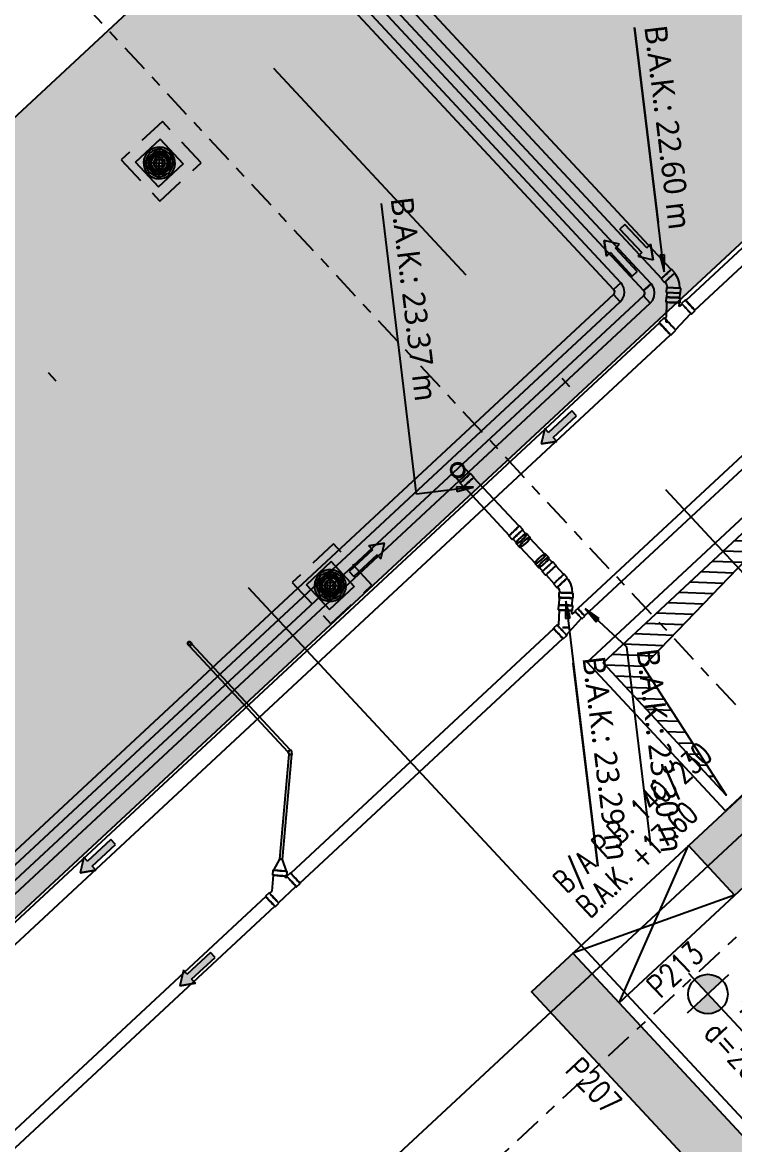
# Model space of a CAD drawing. Header units: millimetres. Extents: x 400382 to 401276, y 4543898 to 4544126.
# Drawn here: x 400493.65 to 400499.96, y 4543994.73 to 4544004.68 of the extents above; entities that cross this region are included whole.
import ezdxf
from ezdxf.enums import TextEntityAlignment as Align

# ---------------------------------------------------------------- set-up
doc = ezdxf.new("R2010")
doc.units = ezdxf.units.MM
for name, pattern in [('AKS', [3, 2.5, -0.25, 0, -0.25]), ('CENTER', [2, 1.25, -0.25, 0.25, -0.25]), ('CIZGI', [0.4, 0.25, -0.15]), ('CONTINU', [0]), ('DASHDOT2', [0.5, 0.25, -0.125, 0, -0.125]), ('HIDDEN', [0.375, 0.25, -0.125])]:
    doc.linetypes.add(name, pattern=pattern)
for name, color, linetype in [('aks prota', 2, 'AKS'), ('boşluk prota', 2, 'Continuous'), ('boşluk taraması prota', 252, 'Continuous'), ('kiriş prota', 6, 'Continuous'), ('kolon tarama prota', 252, 'Continuous'), ('merdiven prota', 2, 'Continuous'), ('perde prota', 1, 'Continuous'), ('PRT-AL-TUNEL_EKSENI', 14, 'DASHDOT2'), ('PRT-MI-a_fit_drainage', 10, 'Continuous'), ('skesit prota', 7, 'Continuous'), ('st-s_level (kot)', 6, 'Continuous'), ('st-s_levelmark (kot işareti)', 4, 'Continuous'), ('TARAMA', 8, 'Continuous'), ('tnot prota', 4, 'Continuous'), ('tperde prota', 6, 'Continuous')]:
    doc.layers.add(name, color=color, linetype=linetype)
doc.styles.add('OLCU', font='romanstw.shx')
doc.styles.add('Segoe UI Light_1', font='', dxfattribs={"height": 200})
doc.styles.add('tkolon', font='romanstw.shx')
doc.styles.add('TNOT', font='romanstw.shx', dxfattribs={"width": 0.8, "height": 250})
doc.styles.get('Segoe UI Light_1').set_extended_font_data('Segoe UI Light')

# ---------------------------------------------------------------- blocks, each defined once
blk = doc.blocks.new('Flow Direction - Flow Direction _25mm_-1035271-_17_70 m  ARA KAT')
at = {"layer": 'TARAMA'}
blk.add_hatch(color=256, dxfattribs=at).paths.add_polyline_path([(0, 0), (-117, -78), (-117, -30), (-400, -30), (-400, 30), (-117, 30), (-117, 78)], flags=0)
for p, q in [((-117, 30), (-400, 30)), ((-400, 30), (-400, -30)), ((-117, 30), (-400, 30)), ((-400, 30), (-400, -30)), ((0, 0), (-117, 78)), ((-117, 78), (-117, 30)), ((-117, 78), (0, 0)), ((-117, 30), (-117, 78)), ((-117, -78), (0, 0)), ((-117, -78), (0, 0)), ((-400, -30), (-117, -30)), ((-117, -30), (-400, -30)), ((-117, -30), (-117, -78)), ((-117, -30), (-117, -78))]:
    blk.add_line(p, q, dxfattribs=at)
blk = doc.blocks.new('17.60 mekanik')
at = {"layer": 'kolon tarama prota'}
for points in [[(144889.02, 62462.06), (144878.04, 62472.47), (144875.72, 62469.28)], [(144913.69, 62208.19), (144903.28, 62197.21), (144906.47, 62194.89)], [(145059.92, 62207.35), (145075.03, 62206.46), (145074.74, 62210.4)], [(145043.49, 62199.16), (145054.47, 62188.75), (145056.79, 62191.95)]]:
    blk.add_hatch(color=256, dxfattribs=at).paths.add_polyline_path(points, flags=0)
for p, q in [((144920.6, 62739.3), (144920.6, 62458.63)), ((144932.4, 62458.63), (144932.4, 62739.3)), ((145055.42, 62675.84), (145055.42, 62202.58)), ((145064.42, 62202.58), (145064.42, 62675.84)), ((144712.6, 62590.23), (144853.43, 62487.91)), ((144889.02, 62462.06), (144712.6, 62590.23)), ((144878.04, 62472.47), (144875.72, 62469.28)), ((144889.02, 62462.06), (144878.04, 62472.47)), ((144891.71, 62467.96), (143760.35, 62467.96)), ((144875.72, 62469.28), (144889.02, 62462.06)), ((144896.16, 62468.43), (144891.71, 62468.43)), ((144909.61, 62462.86), (144900.6, 62453.84)), ((144900.6, 62453.84), (144909.61, 62462.86)), ((144909.14, 62462.39), (144901.06, 62454.31)), ((144901.06, 62454.31), (144909.14, 62462.39)), ((144912.75, 62459.72), (144909.61, 62462.86)), ((143760.35, 62456.16), (144891.71, 62456.16)), ((144891.71, 62455.68), (144896.16, 62455.68)), ((144900.6, 62453.84), (144903.74, 62450.7)), ((144912.75, 62459.72), (144903.74, 62450.7)), ((144903.74, 62450.7), (144912.75, 62459.72)), ((144908.25, 62455.21), (144904.07, 62451.04)), ((144904.07, 62451.04), (144908.25, 62455.21)), ((144904.07, 62451.04), (144906.95, 62448.16)), ((144911.12, 62452.33), (144906.95, 62448.16)), ((144906.95, 62448.16), (144911.12, 62452.33)), ((144912.42, 62459.38), (144908.25, 62455.21)), ((144908.25, 62455.21), (144912.42, 62459.38)), ((144915.3, 62456.5), (144911.12, 62452.33)), ((144911.12, 62452.33), (144915.3, 62456.5)), ((144915.3, 62456.5), (144912.42, 62459.38)), ((144918.78, 62453.7), (144915.63, 62456.84)), ((144920.59, 62450.95), (144918.31, 62453.23)), ((144920.12, 62458.63), (144920.12, 62454.18)), ((144920.78, 62454.18), (144920.58, 62450.95)), ((144933.46, 62434.28), (144932.21, 62454.18)), ((144932.87, 62454.18), (144932.87, 62458.63)), ((144888.87, 62446.17), (143714.07, 62446.17)), ((144888.87, 62446.17), (144888.87, 62441.73)), ((144888.87, 62441.73), (144888.87, 62446.17)), ((144888.87, 62446.17), (144888.87, 62437.28)), ((144888.87, 62437.28), (144888.87, 62446.17)), ((144888.87, 62441.73), (144888.87, 62437.28)), ((144888.87, 62437.28), (144888.87, 62441.73)), ((144906.62, 62447.82), (144909.76, 62444.68)), ((144910.23, 62445.15), (144919.63, 62435.74)), ((143714.07, 62437.28), (144888.87, 62437.28)), ((144892.02, 62434.13), (144892.02, 61524.06)), ((144896.47, 62434.13), (144892.02, 62434.13)), ((144892.02, 62434.13), (144896.47, 62434.13)), ((144900.91, 62434.13), (144892.02, 62434.13)), ((144892.02, 62434.13), (144900.91, 62434.13)), ((144900.91, 62434.13), (144896.47, 62434.13)), ((144896.47, 62434.13), (144900.91, 62434.13)), ((144900.91, 61524.06), (144900.91, 62434.13)), ((144918.95, 62434.28), (144918.95, 62428.03)), ((144919.63, 62435.74), (144919.54, 62434.28)), ((144921.09, 62434.28), (144922.46, 62432.91)), ((144923.81, 62434.24), (144923.84, 62434.33)), ((144934.05, 62428.03), (144934.05, 62434.28)), ((144869.98, 62427.28), (143695.18, 62427.28)), ((144869.98, 62422.84), (144869.98, 62427.28)), ((144869.98, 62427.28), (144869.98, 62422.84)), ((144869.98, 62427.28), (144869.98, 62418.39)), ((144869.98, 62418.39), (144869.98, 62427.28)), ((144869.98, 62418.39), (144869.98, 62422.84)), ((144869.98, 62422.84), (144869.98, 62418.39)), ((144919.3, 62428.03), (144919.3, 61513.01)), ((144933.7, 61513.01), (144933.7, 62428.03)), ((143695.18, 62418.39), (144869.98, 62418.39)), ((144873.13, 62415.24), (144873.13, 61539.06)), ((144873.13, 62415.24), (144877.58, 62415.24)), ((144877.58, 62415.24), (144873.13, 62415.24)), ((144882.02, 62415.24), (144873.13, 62415.24)), ((144873.13, 62415.24), (144882.02, 62415.24)), ((144877.58, 62415.24), (144882.02, 62415.24)), ((144882.02, 62415.24), (144877.58, 62415.24)), ((144882.02, 61539.06), (144882.02, 62415.24)), ((144883.84, 62167.1), (144674, 62319.56)), ((144528.55, 62214.91), (144498.55, 62214.91)), ((144498.55, 62214.91), (144498.55, 62184.91)), ((144498.55, 62184.91), (144498.55, 62214.91)), ((144498.55, 62214.91), (144528.55, 62214.91)), ((144498.55, 62214.91), (144498.55, 62214.91)), ((144513.05, 62213.9), (144513.05, 62211.9)), ((144513.05, 62211.9), (144513.05, 62213.9)), ((144513.05, 62213.9), (144513.05, 62213.9)), ((144514.05, 62211.9), (144514.05, 62213.9)), ((144514.05, 62213.9), (144514.05, 62211.9)), ((144514.05, 62213.9), (144514.05, 62213.9)), ((144528.55, 62184.91), (144528.55, 62214.91)), ((144528.55, 62214.91), (144528.55, 62184.91)), ((144528.55, 62214.91), (144528.55, 62214.91)), ((144907.41, 62214.56), (144902.97, 62214.56)), ((144966.6, 62214.09), (144907.41, 62214.09)), ((144971.05, 62214.56), (144966.6, 62214.56)), ((144980.42, 62214.56), (144976.07, 62214.56)), ((145000.6, 62214.09), (144980.42, 62214.09)), ((145004.95, 62214.56), (145000.6, 62214.56)), ((145014.42, 62214.56), (145009.97, 62214.56)), ((145024.79, 62214.09), (145014.42, 62214.09)), ((145029.23, 62214.56), (145024.79, 62214.56)), ((144513.05, 62211.9), (144513.05, 62211.9)), ((144513.05, 62209.4), (144513.05, 62207.39)), ((144513.05, 62207.39), (144513.05, 62209.4)), ((144513.05, 62209.4), (144513.05, 62209.4)), ((144513.05, 62207.39), (144513.05, 62207.39)), ((144513.05, 62204.88), (144513.05, 62202.87)), ((144513.05, 62202.87), (144513.05, 62204.88)), ((144513.05, 62204.88), (144513.05, 62204.88)), ((144513.05, 62202.87), (144513.05, 62202.87)), ((144514.05, 62211.9), (144514.05, 62211.9)), ((144514.05, 62207.39), (144514.05, 62209.4)), ((144514.05, 62209.4), (144514.05, 62207.39)), ((144514.05, 62209.4), (144514.05, 62209.4)), ((144514.05, 62207.39), (144514.05, 62207.39)), ((144514.05, 62202.87), (144514.05, 62204.88)), ((144514.05, 62204.88), (144514.05, 62202.87)), ((144514.05, 62204.88), (144514.05, 62204.88)), ((144514.05, 62202.87), (144514.05, 62202.87)), ((144913.69, 62208.19), (144883.84, 62167.1)), ((144913.69, 62208.19), (144903.28, 62197.21)), ((144906.47, 62194.89), (144913.69, 62208.19)), ((144907.41, 62202.29), (144966.6, 62202.29)), ((144980.42, 62202.29), (145000.6, 62202.29)), ((145014.42, 62202.29), (145024.79, 62202.29)), ((145045.83, 62205.85), (145042.68, 62208.99)), ((145050.12, 62200.88), (145045.49, 62205.51)), ((145055.35, 62202.58), (145055.35, 62199.08)), ((145059.92, 62207.35), (145109.74, 62210.95)), ((145074.74, 62210.4), (145059.92, 62207.35)), ((145059.92, 62207.35), (145075.03, 62206.46)), ((145064.5, 62199.08), (145064.5, 62202.58)), ((145075.03, 62206.46), (145074.74, 62210.4)), ((145109.74, 62210.95), (145253.19, 62106.73)), ((144501.56, 62200.41), (144499.56, 62200.41)), ((144499.56, 62200.41), (144501.56, 62200.41)), ((144499.56, 62200.41), (144499.56, 62200.41)), ((144499.56, 62199.41), (144501.56, 62199.41)), ((144501.56, 62199.41), (144499.56, 62199.41)), ((144499.56, 62199.41), (144499.56, 62199.41)), ((144501.56, 62200.41), (144501.56, 62200.41)), ((144501.56, 62199.41), (144501.56, 62199.41)), ((144506.07, 62200.41), (144504.06, 62200.41)), ((144504.06, 62200.41), (144506.07, 62200.41)), ((144504.06, 62200.41), (144504.06, 62200.41)), ((144504.06, 62199.41), (144506.07, 62199.41)), ((144506.07, 62199.41), (144504.06, 62199.41)), ((144504.06, 62199.41), (144504.06, 62199.41)), ((144506.07, 62200.41), (144506.07, 62200.41)), ((144506.07, 62199.41), (144506.07, 62199.41)), ((144510.59, 62200.41), (144508.58, 62200.41)), ((144508.58, 62200.41), (144510.59, 62200.41)), ((144508.58, 62200.41), (144508.58, 62200.41)), ((144508.58, 62199.41), (144510.59, 62199.41)), ((144510.59, 62199.41), (144508.58, 62199.41)), ((144508.58, 62199.41), (144508.58, 62199.41)), ((144510.59, 62200.41), (144510.59, 62200.41)), ((144510.59, 62199.41), (144510.59, 62199.41)), ((144513.05, 62196.95), (144513.05, 62194.93)), ((144513.05, 62194.93), (144513.05, 62196.95)), ((144513.05, 62196.95), (144513.05, 62196.95)), ((144513.05, 62194.93), (144513.05, 62194.93)), ((144513.05, 62192.43), (144513.05, 62190.42)), ((144513.05, 62190.42), (144513.05, 62192.43)), ((144513.05, 62192.43), (144513.05, 62192.43)), ((144514.05, 62194.93), (144514.05, 62196.95)), ((144514.05, 62196.95), (144514.05, 62194.93)), ((144514.05, 62196.95), (144514.05, 62196.95)), ((144514.05, 62194.93), (144514.05, 62194.93)), ((144514.05, 62190.42), (144514.05, 62192.43)), ((144514.05, 62192.43), (144514.05, 62190.42)), ((144514.05, 62192.43), (144514.05, 62192.43)), ((144518.52, 62200.41), (144516.51, 62200.41)), ((144516.51, 62200.41), (144518.52, 62200.41)), ((144516.51, 62200.41), (144516.51, 62200.41)), ((144516.51, 62199.41), (144518.52, 62199.41)), ((144518.52, 62199.41), (144516.51, 62199.41)), ((144516.51, 62199.41), (144516.51, 62199.41)), ((144518.52, 62200.41), (144518.52, 62200.41)), ((144518.52, 62199.41), (144518.52, 62199.41)), ((144523.04, 62200.41), (144521.03, 62200.41)), ((144521.03, 62200.41), (144523.04, 62200.41)), ((144521.03, 62200.41), (144521.03, 62200.41)), ((144521.03, 62199.41), (144523.04, 62199.41)), ((144523.04, 62199.41), (144521.03, 62199.41)), ((144521.03, 62199.41), (144521.03, 62199.41)), ((144523.04, 62200.41), (144523.04, 62200.41)), ((144523.04, 62199.41), (144523.04, 62199.41)), ((144527.54, 62200.41), (144525.54, 62200.41)), ((144525.54, 62200.41), (144527.54, 62200.41)), ((144525.54, 62200.41), (144525.54, 62200.41)), ((144525.54, 62199.41), (144527.54, 62199.41)), ((144527.54, 62199.41), (144525.54, 62199.41)), ((144525.54, 62199.41), (144525.54, 62199.41)), ((144527.54, 62200.41), (144527.54, 62200.41)), ((144527.54, 62199.41), (144527.54, 62199.41)), ((144902.97, 62201.81), (144907.41, 62201.81)), ((144903.28, 62197.21), (144906.47, 62194.89)), ((144966.6, 62201.81), (144971.05, 62201.81)), ((144976.07, 62201.81), (144980.42, 62201.81)), ((145000.6, 62201.81), (145004.95, 62201.81)), ((145009.97, 62201.81), (145014.42, 62201.81)), ((145024.79, 62201.81), (145029.23, 62201.81)), ((145033.67, 62199.97), (145036.81, 62196.83)), ((145037.15, 62197.17), (145041.77, 62192.54)), ((145041.44, 62192.2), (145044.58, 62189.06)), ((145043.49, 62199.16), (145054.47, 62188.75)), ((145056.79, 62191.95), (145043.49, 62199.16)), ((145043.49, 62199.16), (145234.85, 62060.13)), ((145053.6, 62198.07), (145050.45, 62201.22)), ((145055.52, 62195.22), (145053.13, 62197.61)), ((145055.83, 62199.08), (145055.51, 62195.22)), ((145065.64, 62179.33), (145064.02, 62199.08)), ((144498.55, 62184.91), (144528.55, 62184.91)), ((144528.55, 62184.91), (144498.55, 62184.91)), ((144498.55, 62184.91), (144498.55, 62184.91)), ((144513.05, 62190.42), (144513.05, 62190.42)), ((144513.05, 62187.92), (144513.05, 62185.92)), ((144513.05, 62185.92), (144513.05, 62187.92)), ((144513.05, 62187.92), (144513.05, 62187.92)), ((144513.05, 62185.92), (144513.05, 62185.92)), ((144514.05, 62190.42), (144514.05, 62190.42)), ((144514.05, 62185.92), (144514.05, 62187.92)), ((144514.05, 62187.92), (144514.05, 62185.92)), ((144514.05, 62187.92), (144514.05, 62187.92)), ((144514.05, 62185.92), (144514.05, 62185.92)), ((144528.55, 62184.91), (144528.55, 62184.91)), ((145045.05, 62189.53), (145054.29, 62180.29)), ((145054.47, 62188.75), (145056.79, 62191.95)), ((145053.55, 62179.33), (145053.55, 62174.89)), ((145054.02, 62174.89), (145054.02, 61856.43)), ((145054.29, 62180.29), (145054.21, 62179.33)), ((145055.24, 62179.33), (145055.88, 62178.69)), ((145056.51, 62179.3), (145056.54, 62179.37)), ((145065.82, 61856.43), (145065.82, 62174.89)), ((145066.3, 62174.89), (145066.3, 62179.33)), ((145234.85, 62060.13), (145088.12, 62166.74)), ((144906.09, 62070.78), (144876.09, 62070.78)), ((144876.09, 62070.78), (144876.09, 62040.78)), ((144876.09, 62040.78), (144876.09, 62070.78)), ((144876.09, 62070.78), (144906.09, 62070.78)), ((144876.09, 62070.78), (144876.09, 62070.78)), ((144890.59, 62069.77), (144890.59, 62067.77)), ((144890.59, 62067.77), (144890.59, 62069.77)), ((144890.59, 62069.77), (144890.59, 62069.77)), ((144890.59, 62067.77), (144890.59, 62067.77)), ((144890.59, 62065.27), (144890.59, 62063.27)), ((144890.59, 62063.27), (144890.59, 62065.27)), ((144890.59, 62065.27), (144890.59, 62065.27)), ((144890.59, 62063.27), (144890.59, 62063.27)), ((144891.59, 62067.77), (144891.59, 62069.77)), ((144891.59, 62069.77), (144891.59, 62067.77)), ((144891.59, 62069.77), (144891.59, 62069.77)), ((144891.59, 62067.77), (144891.59, 62067.77)), ((144891.59, 62063.27), (144891.59, 62065.27)), ((144891.59, 62065.27), (144891.59, 62063.27)), ((144891.59, 62065.27), (144891.59, 62065.27)), ((144891.59, 62063.27), (144891.59, 62063.27)), ((144906.09, 62040.78), (144906.09, 62070.78)), ((144906.09, 62070.78), (144906.09, 62040.78)), ((144906.09, 62070.78), (144906.09, 62070.78)), ((144879.1, 62056.28), (144877.1, 62056.28)), ((144877.1, 62056.28), (144879.1, 62056.28)), ((144877.1, 62056.28), (144877.1, 62056.28)), ((144877.1, 62055.28), (144879.1, 62055.28)), ((144879.1, 62055.28), (144877.1, 62055.28)), ((144877.1, 62055.28), (144877.1, 62055.28)), ((144879.1, 62056.28), (144879.1, 62056.28)), ((144879.1, 62055.28), (144879.1, 62055.28)), ((144883.61, 62056.28), (144881.6, 62056.28)), ((144881.6, 62056.28), (144883.61, 62056.28)), ((144881.6, 62056.28), (144881.6, 62056.28)), ((144881.6, 62055.28), (144883.61, 62055.28)), ((144883.61, 62055.28), (144881.6, 62055.28)), ((144881.6, 62055.28), (144881.6, 62055.28)), ((144883.61, 62056.28), (144883.61, 62056.28)), ((144883.61, 62055.28), (144883.61, 62055.28)), ((144888.13, 62056.28), (144886.12, 62056.28)), ((144886.12, 62056.28), (144888.13, 62056.28)), ((144886.12, 62056.28), (144886.12, 62056.28)), ((144886.12, 62055.28), (144888.13, 62055.28)), ((144888.13, 62055.28), (144886.12, 62055.28)), ((144886.12, 62055.28), (144886.12, 62055.28)), ((144888.13, 62056.28), (144888.13, 62056.28)), ((144888.13, 62055.28), (144888.13, 62055.28)), ((144890.59, 62060.76), (144890.59, 62058.74)), ((144890.59, 62058.74), (144890.59, 62060.76)), ((144890.59, 62060.76), (144890.59, 62060.76)), ((144890.59, 62058.74), (144890.59, 62058.74)), ((144890.59, 62052.82), (144890.59, 62050.81)), ((144890.59, 62050.81), (144890.59, 62052.82)), ((144890.59, 62052.82), (144890.59, 62052.82)), ((144891.59, 62058.74), (144891.59, 62060.76)), ((144891.59, 62060.76), (144891.59, 62058.74)), ((144891.59, 62060.76), (144891.59, 62060.76)), ((144891.59, 62058.74), (144891.59, 62058.74)), ((144891.59, 62050.81), (144891.59, 62052.82)), ((144891.59, 62052.82), (144891.59, 62050.81)), ((144891.59, 62052.82), (144891.59, 62052.82)), ((144896.07, 62056.28), (144894.05, 62056.28)), ((144894.05, 62056.28), (144896.07, 62056.28)), ((144894.05, 62056.28), (144894.05, 62056.28)), ((144894.05, 62055.28), (144896.07, 62055.28)), ((144896.07, 62055.28), (144894.05, 62055.28)), ((144894.05, 62055.28), (144894.05, 62055.28)), ((144896.07, 62056.28), (144896.07, 62056.28)), ((144896.07, 62055.28), (144896.07, 62055.28)), ((144900.58, 62056.28), (144898.57, 62056.28)), ((144898.57, 62056.28), (144900.58, 62056.28)), ((144898.57, 62056.28), (144898.57, 62056.28)), ((144898.57, 62055.28), (144900.58, 62055.28)), ((144900.58, 62055.28), (144898.57, 62055.28)), ((144898.57, 62055.28), (144898.57, 62055.28)), ((144900.58, 62056.28), (144900.58, 62056.28)), ((144900.58, 62055.28), (144900.58, 62055.28)), ((144905.08, 62056.28), (144903.08, 62056.28)), ((144903.08, 62056.28), (144905.08, 62056.28)), ((144903.08, 62056.28), (144903.08, 62056.28)), ((144903.08, 62055.28), (144905.08, 62055.28)), ((144905.08, 62055.28), (144903.08, 62055.28)), ((144903.08, 62055.28), (144903.08, 62055.28)), ((144905.08, 62056.28), (144905.08, 62056.28)), ((144905.08, 62055.28), (144905.08, 62055.28)), ((144890.59, 62050.81), (144890.59, 62050.81)), ((144890.59, 62048.3), (144890.59, 62046.3)), ((144890.59, 62046.3), (144890.59, 62048.3)), ((144890.59, 62048.3), (144890.59, 62048.3)), ((144890.59, 62046.3), (144890.59, 62046.3)), ((144890.59, 62043.79), (144890.59, 62041.79)), ((144890.59, 62041.79), (144890.59, 62043.79)), ((144890.59, 62043.79), (144890.59, 62043.79)), ((144891.59, 62050.81), (144891.59, 62050.81)), ((144891.59, 62046.3), (144891.59, 62048.3)), ((144891.59, 62048.3), (144891.59, 62046.3)), ((144891.59, 62048.3), (144891.59, 62048.3)), ((144891.59, 62046.3), (144891.59, 62046.3)), ((144891.59, 62041.79), (144891.59, 62043.79)), ((144891.59, 62043.79), (144891.59, 62041.79)), ((144891.59, 62043.79), (144891.59, 62043.79)), ((144876.09, 62040.78), (144906.09, 62040.78)), ((144906.09, 62040.78), (144876.09, 62040.78)), ((144876.09, 62040.78), (144876.09, 62040.78)), ((144890.59, 62041.79), (144890.59, 62041.79)), ((144891.59, 62041.79), (144891.59, 62041.79)), ((144906.09, 62040.78), (144906.09, 62040.78)), ((144973.48, 61930.62), (144845.44, 61930.62)), ((144845.44, 61929.28), (144845.44, 61930.62)), ((144845.44, 61930.62), (144845.44, 61929.28)), ((144845.44, 61927.95), (144845.44, 61929.28)), ((144845.44, 61929.28), (144845.44, 61927.95)), ((144845.44, 61929.28), (144845.44, 61929.28)), ((144845.44, 61929.28), (144845.44, 61929.28)), ((144845.44, 61927.95), (144973.48, 61927.95)), ((144973.48, 61929.28), (144973.48, 61930.62)), ((144973.48, 61930.62), (144973.48, 61929.28)), ((144973.48, 61927.95), (144973.48, 61929.28)), ((144973.48, 61929.28), (144973.48, 61927.95)), ((144975.65, 61926.98), (145038.02, 61857.71)), ((145040, 61859.49), (144977.63, 61928.77)), ((145038.02, 61857.71), (145041.59, 61847.2)), ((145050.09, 61854.85), (145040.01, 61859.5)), ((145053.55, 61851.98), (145050.58, 61855.29)), ((145053.55, 61856.43), (145053.55, 61851.98)), ((145066.3, 61851.98), (145066.3, 61856.43)), ((145041.1, 61846.76), (145044.07, 61843.45)), ((145044.57, 61843.89), (145054.21, 61833.18)), ((145054.22, 61850.25), (145053.06, 61851.54)), ((145054.21, 61851.98), (145054.21, 61850.25)), ((145065.64, 61830.61), (145065.64, 61851.98)), ((145053.55, 61830.61), (145053.55, 61826.17)), ((145054.02, 61826.17), (145054.02, 61162.41)), ((145054.21, 61833.18), (145054.21, 61830.61)), ((145065.82, 61162.41), (145065.82, 61826.17)), ((145066.3, 61826.17), (145066.3, 61830.61))]:
    blk.add_line(p, q, dxfattribs=at)
at = {"layer": 'kolon tarama prota', "extrusion": (1.27055e-20, -4.46242e-05, 1)}
for p, q in [((144973.48, 61930.91, 0.04), (144973.48, 61927.87, 0.04)), ((144973.48, 61927.87, 0.04), (144973.48, 61930.91, 0.04)), ((144977.77, 61929, 0.04), (144975.51, 61926.96, 0.04)), ((144975.51, 61926.96, 0.04), (144977.77, 61929, 0.04))]:
    blk.add_line(p, q, dxfattribs=at)
at = {"layer": 'kolon tarama prota', "flags": 128}
for points in [[(144909.14, 62462.39), (144905.88, 62464.99), (144902.11, 62466.78), (144898.03, 62467.68), (144896.16, 62467.77)], [(144896.16, 62456.34), (144898.67, 62455.87), (144900.84, 62454.52), (144901.06, 62454.31)], [(144900.91, 62434.13), (144900.44, 62437.47), (144899.05, 62440.55), (144896.87, 62443.13), (144894.06, 62445), (144890.84, 62446.01), (144888.87, 62446.17)], [(144888.87, 62437.28), (144890.51, 62436.82), (144891.68, 62435.56), (144892.02, 62434.13)], [(144882.02, 62415.24), (144881.55, 62418.58), (144880.16, 62421.66), (144877.98, 62424.24), (144875.17, 62426.11), (144871.95, 62427.12), (144869.98, 62427.28)], [(144869.98, 62418.39), (144871.62, 62417.93), (144872.79, 62416.67), (144873.13, 62415.24)], [(144887.41, 62208.19), (144887.88, 62210.46), (144889.21, 62212.35), (144891.19, 62213.56), (144893.13, 62213.9)], [(144893.13, 62213.9), (144893.6, 62213.9), (144894.97, 62213.9), (144897.11, 62213.9), (144899.82, 62213.9), (144902.84, 62213.9), (144902.97, 62213.9)], [(144893.13, 62213.9), (144895.4, 62213.43), (144897.29, 62212.1), (144898.5, 62210.12), (144898.84, 62208.19)], [(144976.07, 62213.9), (144971.16, 62213.9), (144971.05, 62213.9)], [(145004.95, 62213.9), (145009.87, 62213.9), (145009.97, 62213.9)], [(145042.22, 62208.52), (145038.95, 62211.12), (145035.18, 62212.91), (145031.1, 62213.81), (145029.23, 62213.9)], [(144893.13, 62202.47), (144890.86, 62202.94), (144888.96, 62204.27), (144887.75, 62206.25), (144887.41, 62208.19)], [(144898.84, 62208.19), (144898.37, 62205.92), (144897.04, 62204.02), (144895.07, 62202.81), (144893.13, 62202.47)], [(144902.97, 62202.47), (144899.95, 62202.47), (144897.22, 62202.47), (144895.05, 62202.47), (144893.64, 62202.47), (144893.13, 62202.47), (144893.13, 62202.47)], [(144971.05, 62202.47), (144975.97, 62202.47), (144976.07, 62202.47)], [(145009.97, 62202.47), (145005.05, 62202.47), (145004.95, 62202.47)], [(145029.23, 62202.47), (145031.74, 62202), (145033.91, 62200.65), (145034.13, 62200.44)], [(144842.02, 61929.28), (144842.48, 61930.36), (144843.55, 61930.8)], [(144843.55, 61927.76), (144842.46, 61928.21), (144842.02, 61929.28)], [(144843.55, 61930.8), (144844, 61930.8), (144845.15, 61930.8), (144845.44, 61930.8)], [(144843.55, 61930.8), (144844.63, 61930.35), (144845.07, 61929.28)], [(144845.07, 61929.28), (144844.61, 61928.2), (144843.55, 61927.76)], [(144845.44, 61927.76), (144844.2, 61927.76), (144843.57, 61927.76), (144843.55, 61927.76)]]:
    blk.add_lwpolyline(points, dxfattribs=at)
at = {"layer": 'kolon tarama prota', "extrusion": (1.27055e-20, -4.46242e-05, 1), "elevation": -2.73, "flags": 128}
for points in [[(144977.77, 61929), (144975.89, 61930.38), (144973.63, 61930.91), (144973.48, 61930.91)], [(144973.48, 61927.87), (144975, 61927.4), (144975.51, 61926.96)]]:
    blk.add_lwpolyline(points, dxfattribs=at)
at = {"layer": 'kolon tarama prota'}
for centre, radius, start, end in [((144513.55, 62199.91), 14, 92.04671, 177.95329), ((144513.55, 62199.91), 14, 92.04671, 177.95329), ((144513.55, 62199.91), 14, 2.04671, 87.95329), ((144513.55, 62199.91), 14, 2.04671, 87.95329), ((144893.13, 62208.19), 6.38, 0, 180), ((144893.13, 62208.19), 6.38, 0, 180), ((144893.13, 62208.19), 5.72, 0, 180), ((144513.55, 62199.91), 12, 92.38802, 177.61198), ((144513.55, 62199.91), 12, 92.38802, 177.61198), ((144513.55, 62199.91), 10, 90, 270), ((144513.55, 62199.91), 10, 90, 270), ((144513.55, 62199.91), 9.5, 93.01696, 176.98304), ((144513.55, 62199.91), 9.5, 93.01696, 176.98304), ((144513.55, 62199.91), 9, 90, 270), ((144513.55, 62199.91), 9, 90, 270), ((144513.55, 62199.91), 7.5, 93.82255, 176.17745), ((144513.55, 62199.91), 7.5, 93.82255, 176.17745), ((144513.55, 62199.91), 5, 90, 270), ((144513.55, 62199.91), 5, 90, 270), ((144513.55, 62199.91), 5, 95.73917, 174.26083), ((144513.55, 62199.91), 5, 95.73917, 174.26083), ((144513.55, 62199.91), 3, 99.59407, 170.40593), ((144513.55, 62199.91), 3, 99.59407, 170.40593), ((144513.55, 62199.91), 10, 270, 90), ((144513.55, 62199.91), 10, 270, 90), ((144513.55, 62199.91), 9, 270, 90), ((144513.55, 62199.91), 9, 270, 90), ((144513.55, 62199.91), 5, 270, 90), ((144513.55, 62199.91), 5, 270, 90), ((144513.55, 62199.91), 12, 2.38802, 87.61198), ((144513.55, 62199.91), 12, 2.38802, 87.61198), ((144513.55, 62199.91), 9.5, 3.01696, 86.98304), ((144513.55, 62199.91), 9.5, 3.01696, 86.98304), ((144513.55, 62199.91), 7.5, 3.82255, 86.17745), ((144513.55, 62199.91), 7.5, 3.82255, 86.17745), ((144513.55, 62199.91), 5, 5.73917, 84.26083), ((144513.55, 62199.91), 5, 5.73917, 84.26083), ((144513.55, 62199.91), 3, 9.59407, 80.40593), ((144513.55, 62199.91), 3, 9.59407, 80.40593), ((144893.13, 62208.19), 6.38, 180, 0), ((144893.13, 62208.19), 6.38, 180, 0), ((144893.13, 62208.19), 5.71, 180, 0), ((144513.55, 62199.91), 14, 182.04671, 267.95329), ((144513.55, 62199.91), 14, 182.04671, 267.95329), ((144513.55, 62199.91), 12, 182.38802, 267.61198), ((144513.55, 62199.91), 12, 182.38802, 267.61198), ((144513.55, 62199.91), 9.5, 183.01696, 266.98304), ((144513.55, 62199.91), 9.5, 183.01696, 266.98304), ((144513.55, 62199.91), 7.5, 183.82255, 266.17745), ((144513.55, 62199.91), 7.5, 183.82255, 266.17745), ((144513.55, 62199.91), 5, 185.73917, 264.26083), ((144513.55, 62199.91), 5, 185.73917, 264.26083), ((144513.55, 62199.91), 3, 189.59407, 260.40593), ((144513.55, 62199.91), 3, 189.59407, 260.40593), ((144513.55, 62199.91), 5, 275.73917, 354.26083), ((144513.55, 62199.91), 3, 279.59407, 350.40593), ((144513.55, 62199.91), 9.5, 273.01696, 356.98304), ((144513.55, 62199.91), 7.5, 273.82255, 356.17745), ((144513.55, 62199.91), 14, 272.04671, 357.95329), ((144513.55, 62199.91), 12, 272.38802, 357.61198), ((144513.55, 62199.91), 3, 279.59407, 350.40593), ((144513.55, 62199.91), 5, 275.73917, 354.26083), ((144513.55, 62199.91), 7.5, 273.82255, 356.17745), ((144513.55, 62199.91), 9.5, 273.01696, 356.98304), ((144513.55, 62199.91), 12, 272.38802, 357.61198), ((144513.55, 62199.91), 14, 272.04671, 357.95329), ((144891.09, 62055.78), 14, 92.04671, 177.95329), ((144891.09, 62055.78), 14, 92.04671, 177.95329), ((144891.09, 62055.78), 12, 92.38802, 177.61198), ((144891.09, 62055.78), 12, 92.38802, 177.61198), ((144891.09, 62055.78), 10, 90, 270), ((144891.09, 62055.78), 10, 90, 270), ((144891.09, 62055.78), 9.5, 93.01696, 176.98304), ((144891.09, 62055.78), 9.5, 93.01696, 176.98304), ((144891.09, 62055.78), 9, 90, 270), ((144891.09, 62055.78), 9, 90, 270), ((144891.09, 62055.78), 7.5, 93.82255, 176.17745), ((144891.09, 62055.78), 7.5, 93.82255, 176.17745), ((144891.09, 62055.78), 10, 270, 90), ((144891.09, 62055.78), 10, 270, 90), ((144891.09, 62055.78), 9, 270, 90), ((144891.09, 62055.78), 9, 270, 90), ((144891.09, 62055.78), 14, 2.04671, 87.95329), ((144891.09, 62055.78), 14, 2.04671, 87.95329), ((144891.09, 62055.78), 12, 2.38802, 87.61198), ((144891.09, 62055.78), 12, 2.38802, 87.61198), ((144891.09, 62055.78), 9.5, 3.01696, 86.98304), ((144891.09, 62055.78), 9.5, 3.01696, 86.98304), ((144891.09, 62055.78), 7.5, 3.82255, 86.17745), ((144891.09, 62055.78), 7.5, 3.82255, 86.17745), ((144891.09, 62055.78), 14, 182.04671, 267.95329), ((144891.09, 62055.78), 14, 182.04671, 267.95329), ((144891.09, 62055.78), 12, 182.38802, 267.61198), ((144891.09, 62055.78), 12, 182.38802, 267.61198), ((144891.09, 62055.78), 9.5, 183.01696, 266.98304), ((144891.09, 62055.78), 9.5, 183.01696, 266.98304), ((144891.09, 62055.78), 7.5, 183.82255, 266.17745), ((144891.09, 62055.78), 7.5, 183.82255, 266.17745), ((144891.09, 62055.78), 5, 90, 270), ((144891.09, 62055.78), 5, 90, 270), ((144891.09, 62055.78), 5, 95.73917, 174.26083), ((144891.09, 62055.78), 5, 95.73917, 174.26083), ((144891.09, 62055.78), 5, 185.73917, 264.26083), ((144891.09, 62055.78), 5, 185.73917, 264.26083), ((144891.09, 62055.78), 3, 99.59407, 170.40593), ((144891.09, 62055.78), 3, 99.59407, 170.40593), ((144891.09, 62055.78), 3, 189.59407, 260.40593), ((144891.09, 62055.78), 3, 189.59407, 260.40593), ((144891.09, 62055.78), 5, 270, 90), ((144891.09, 62055.78), 5, 270, 90), ((144891.09, 62055.78), 5, 5.73917, 84.26083), ((144891.09, 62055.78), 5, 5.73917, 84.26083), ((144891.09, 62055.78), 3, 9.59407, 80.40593), ((144891.09, 62055.78), 3, 9.59407, 80.40593), ((144891.09, 62055.78), 5, 275.73917, 354.26083), ((144891.09, 62055.78), 3, 279.59407, 350.40593), ((144891.09, 62055.78), 9.5, 273.01696, 356.98304), ((144891.09, 62055.78), 7.5, 273.82255, 356.17745), ((144891.09, 62055.78), 14, 272.04671, 357.95329), ((144891.09, 62055.78), 12, 272.38802, 357.61198), ((144891.09, 62055.78), 3, 279.59407, 350.40593), ((144891.09, 62055.78), 5, 275.73917, 354.26083), ((144891.09, 62055.78), 7.5, 273.82255, 356.17745), ((144891.09, 62055.78), 9.5, 273.01696, 356.98304), ((144891.09, 62055.78), 12, 272.38802, 357.61198), ((144891.09, 62055.78), 14, 272.04671, 357.95329), ((144843.55, 61929.28), 1.52, 0, 180), ((144843.55, 61929.28), 1.52, 180, 0), ((144843.55, 61929.28), 1.33, 144, 324), ((144843.55, 61929.28), 1.33, 324, 144)]:
    blk.add_arc(centre, radius, start, end, dxfattribs=at)
for centre, major_axis, ratio, start_param, end_param in [((144891.71, 62462.06), (0, 6.38), 0.012365, 0.012364, 3.153957), ((144891.71, 62462.06), (0, 5.9), 0.010001, 0, 1.570796), ((144891.71, 62462.06), (0, 5.9), 0.010001, 1.570796, 3.141593), ((144891.71, 62462.06), (0, 6.38), 0.012365, 3.153957, 6.295549), ((144891.71, 62462.06), (0, 5.9), 0.010001, 4.712389, 6.283185), ((144891.71, 62462.06), (0, 5.9), 0.010001, 3.141593, 4.712389), ((144896.16, 62462.06), (0, 6.38), 0.012365, 0.012364, 3.153957), ((144896.16, 62462.06), (0, 5.72), 0.012365, 0.012364, 3.153957), ((144896.16, 62462.06), (0, 6.38), 0.012365, 3.153957, 6.295549), ((144896.16, 62462.06), (0, 5.71), 0.012365, 3.153957, 6.295549), ((144911.12, 62452.33), (4.51, 4.51), 0.00407, 3.131521, 6.273114), ((144911.12, 62452.33), (4.51, 4.51), 0.00407, 6.273114, 9.414707), ((144914.27, 62449.19), (4.51, 4.51), 0.00407, 3.131521, 6.273114), ((144914.27, 62449.19), (4.51, 4.51), 0.00407, 6.273114, 9.414707), ((144914.27, 62449.19), (4.04, 4.04), 0.00407, 3.131521, 6.273114), ((144914.27, 62449.19), (4.04, 4.04), 0.00407, 6.273114, 9.414707), ((144926.5, 62458.63), (6.38, 0), 0.01, 3.137349, 6.278942), ((144926.5, 62454.18), (6.38, 0), 0.01, 3.137349, 6.278942), ((144926.5, 62458.63), (6.38, 0), 0.01, 6.278942, 9.420535), ((144926.5, 62454.18), (6.38, 0), 0.01, 6.278942, 9.420535), ((144926.5, 62458.63), (5.9, 0), 0.01, 1.570796, 3.141593), ((144926.5, 62458.63), (5.9, 0), 0.01, 3.141593, 4.712389), ((144926.5, 62458.63), (5.9, 0), 0.01, 0, 1.570796), ((144926.5, 62458.63), (5.9, 0), 0.01, 4.712389, 6.283185), ((144926.5, 62434.28), (7.55, 0), 0.01, 3.137349, 6.278942), ((144926.5, 62434.28), (7.55, 0), 0.01, 6.278942, 9.420535), ((144926.5, 62436.96), (4.04, 4.04), 0.00407, 3.131521, 3.979757), ((144926.5, 62436.96), (4.04, 4.04), 0.00407, 2.283286, 3.131521), ((144926.5, 62428.03), (7.55, 0), 0.01, 3.137349, 6.278942), ((144926.5, 62428.03), (7.55, 0), 0.01, 6.278942, 9.420535), ((144926.5, 62428.03), (7.2, 0), 0.01, 1.570796, 3.141593), ((144926.5, 62428.03), (7.2, 0), 0.01, 3.141593, 4.712389), ((144926.5, 62428.03), (7.2, 0), 0.01, 0, 1.570796), ((144926.5, 62428.03), (7.2, 0), 0.01, 4.712389, 6.283185), ((144902.97, 62208.19), (0, 6.38), 0.01, 4.712389, 7.853982), ((144902.97, 62208.19), (0, 5.71), 0.01, 4.712389, 7.853982), ((144907.41, 62208.19), (0, 6.38), 0.01, 4.712389, 7.853982), ((144907.41, 62208.19), (0, 5.9), 0.01, 0, 1.570796), ((144907.41, 62208.19), (0, 5.9), 0.01, 4.712389, 6.283185), ((144966.6, 62208.19), (0, 6.38), 0.01, 4.712389, 7.853982), ((144966.6, 62208.19), (0, 5.9), 0.01, 0, 1.570796), ((144966.6, 62208.19), (0, 5.9), 0.01, 4.712389, 6.283185), ((144971.05, 62208.19), (0, 6.38), 0.01, 4.712389, 7.853982), ((144971.05, 62208.19), (0, 5.72), 0.01, 4.712389, 7.853982), ((144976.07, 62208.19), (0, 6.38), 0.204888, 4.712389, 7.853982), ((144976.07, 62208.19), (0, 5.71), 0.204888, 4.712389, 7.853982), ((144980.42, 62208.19), (0, 6.38), 0.204888, 4.712389, 7.853982), ((144980.42, 62208.19), (0, 5.9), 0.204888, 0, 1.570796), ((144980.42, 62208.19), (0, 5.9), 0.204888, 4.712389, 6.283185), ((145000.6, 62208.19), (0, 6.38), 0.204888, 4.712389, 7.853982), ((145000.6, 62208.19), (0, 5.9), 0.204888, 0, 1.570796), ((145000.6, 62208.19), (0, 5.9), 0.204888, 4.712389, 6.283185), ((145004.95, 62208.19), (0, 6.38), 0.204888, 4.712389, 7.853982), ((145004.95, 62208.19), (0, 5.72), 0.204888, 4.712389, 7.853982), ((145009.97, 62208.19), (0, 6.38), 0.01, 4.712389, 7.853982), ((145009.97, 62208.19), (0, 5.72), 0.01, 4.712389, 7.853982), ((145014.42, 62208.19), (0, 6.38), 0.01, 4.712389, 7.853982), ((145014.42, 62208.19), (0, 5.9), 0.01, 0, 1.570796), ((145014.42, 62208.19), (0, 5.9), 0.01, 4.712389, 6.283185), ((145024.79, 62208.19), (0, 6.38), 0.01, 0.004144, 3.145737), ((145024.79, 62208.19), (0, 5.9), 0.01, 0, 1.570796), ((145024.79, 62208.19), (0, 6.38), 0.01, 3.145737, 6.28733), ((145024.79, 62208.19), (0, 5.9), 0.01, 4.712389, 6.283185), ((145029.23, 62208.19), (0, 6.38), 0.01, 0.004144, 3.145737), ((145029.23, 62208.19), (0, 5.71), 0.01, 0.004144, 3.145737), ((145029.23, 62208.19), (0, 6.38), 0.01, 3.145737, 6.28733), ((145029.23, 62208.19), (0, 5.71), 0.01, 3.145737, 6.28733), ((144902.97, 62208.19), (0, -5.71), 0.01, 4.712389, 7.853982), ((144902.97, 62208.19), (0, 6.38), 0.01, 1.570796, 4.712389), ((144907.41, 62208.19), (0, 5.9), 0.01, 1.570796, 3.141593), ((144907.41, 62208.19), (0, -6.38), 0.01, 4.712389, 7.853982), ((144907.41, 62208.19), (0, 5.9), 0.01, 3.141593, 4.712389), ((144966.6, 62208.19), (0, 5.9), 0.01, 1.570796, 3.141593), ((144966.6, 62208.19), (0, 6.38), 0.01, 1.570796, 4.712389), ((144966.6, 62208.19), (0, 5.9), 0.01, 3.141593, 4.712389), ((144971.05, 62208.19), (0, 6.38), 0.01, 1.570796, 4.712389), ((144971.05, 62208.19), (0, 5.71), 0.01, 1.570796, 4.712389), ((144976.07, 62208.19), (0, 6.38), 0.204888, 1.570796, 4.712389), ((144976.07, 62208.19), (0, 5.72), 0.204888, 1.570796, 4.712389), ((144980.42, 62208.19), (0, 6.38), 0.204888, 1.570796, 4.712389), ((144980.42, 62208.19), (0, 5.9), 0.204888, 1.570796, 3.141593), ((144980.42, 62208.19), (0, 5.9), 0.204888, 3.141593, 4.712389), ((145000.6, 62208.19), (0, 6.38), 0.204888, 1.570796, 4.712389), ((145000.6, 62208.19), (0, 5.9), 0.204888, 1.570796, 3.141593), ((145000.6, 62208.19), (0, 5.9), 0.204888, 3.141593, 4.712389), ((145004.95, 62208.19), (0, 6.38), 0.204888, 1.570796, 4.712389), ((145004.95, 62208.19), (0, 5.71), 0.204888, 1.570796, 4.712389), ((145009.97, 62208.19), (0, 6.38), 0.01, 1.570796, 4.712389), ((145009.97, 62208.19), (0, 5.71), 0.01, 1.570796, 4.712389), ((145014.42, 62208.19), (0, 5.9), 0.01, 1.570796, 3.141593), ((145014.42, 62208.19), (0, 6.38), 0.01, 1.570796, 4.712389), ((145014.42, 62208.19), (0, 5.9), 0.01, 3.141593, 4.712389), ((145024.79, 62208.19), (0, 5.9), 0.01, 1.570796, 3.141593), ((145024.79, 62208.19), (0, 5.9), 0.01, 3.141593, 4.712389), ((145038.18, 62204.48), (4.51, 4.51), 0.00414, 0.010001, 3.151594), ((145038.18, 62204.48), (4.51, 4.51), 0.00414, 3.151594, 6.293187), ((145038.18, 62204.48), (4.04, 4.04), 0.00414, 0.010001, 3.151594), ((145038.18, 62204.48), (4.04, 4.04), 0.00414, 3.151594, 6.293187), ((145041.32, 62201.34), (4.51, 4.51), 0.00414, 0.010001, 3.151594), ((145041.32, 62201.34), (4.51, 4.51), 0.00414, 3.151594, 6.293187), ((145041.32, 62201.34), (4.17, 4.17), 0.00414, 0, 1.570796), ((145041.32, 62201.34), (4.17, 4.17), 0.00414, 4.712389, 6.283185), ((145059.92, 62202.58), (4.58, 0), 0.01, 3.137448, 6.279041), ((145059.92, 62202.58), (4.58, 0), 0.01, 6.279041, 9.420634), ((145059.92, 62202.58), (4.5, 0), 0.009996, 1.570796, 3.141593), ((145059.92, 62202.58), (4.5, 0), 0.009996, 3.141593, 4.712389), ((145059.92, 62202.58), (4.5, 0), 0.009996, 0, 1.570796), ((145059.92, 62202.58), (4.5, 0), 0.009996, 4.712389, 6.283185), ((145041.32, 62201.34), (4.17, 4.17), 0.00414, 1.570796, 3.141593), ((145041.32, 62201.34), (4.17, 4.17), 0.00414, 3.141593, 4.712389), ((145045.95, 62196.71), (4.51, 4.51), 0.00414, 3.131591, 6.273184), ((145045.95, 62196.71), (4.51, 4.51), 0.00414, 6.273184, 9.414777), ((145045.95, 62196.71), (4.17, 4.17), 0.00414, 1.570796, 3.141593), ((145045.95, 62196.71), (4.17, 4.17), 0.00414, 3.141593, 4.712389), ((145049.09, 62193.57), (4.51, 4.51), 0.00414, 3.131591, 6.273184), ((145049.09, 62193.57), (4.51, 4.51), 0.00414, 6.273184, 9.414777), ((145049.09, 62193.57), (4.04, 4.04), 0.00414, 3.131591, 6.273184), ((145049.09, 62193.57), (4.04, 4.04), 0.00414, 6.273184, 9.414777), ((145045.95, 62196.71), (4.17, 4.17), 0.00414, 0, 1.570796), ((145045.95, 62196.71), (4.17, 4.17), 0.00414, 4.712389, 6.283185), ((145059.92, 62199.08), (4.58, 0), 0.01, 3.137448, 6.279041), ((145059.92, 62199.08), (4.58, 0), 0.01, 6.279041, 9.420634), ((145059.92, 62182.73), (4.04, 4.04), 0.00414, 4.35691, 5.293966), ((145059.92, 62182.73), (4.04, 4.04), 0.00414, 0.969216, 1.906272), ((145059.92, 62174.89), (6.38, 0), 0.01, 3.137448, 6.279041), ((145059.92, 62179.33), (6.38, 0), 0.01, 3.137448, 6.279041), ((145059.92, 62179.33), (6.38, 0), 0.01, 6.279041, 9.420634), ((145059.92, 62174.89), (6.38, 0), 0.01, 6.279041, 9.420634), ((145059.92, 62174.89), (5.9, 0), 0.01, 1.570796, 3.141593), ((145059.92, 62174.89), (5.9, 0), 0.01, 3.141593, 4.712389), ((145059.92, 62182.73), (4.04, 4.04), 0.00414, 2.559395, 3.131591), ((145059.92, 62182.73), (4.04, 4.04), 0.00414, 3.131591, 3.703787), ((145059.92, 62174.89), (5.9, 0), 0.01, 0, 1.570796), ((145059.92, 62174.89), (5.9, 0), 0.01, 4.712389, 6.283185), ((144976.64, 61927.88), (0.991, 0.892), 0.000033, 1.570796, 3.141593), ((144976.64, 61927.88), (0.991, 0.892), 0.000033, 3.141593, 4.712389), ((144976.64, 61927.88), (0.991, 0.892), 0.000033, 0, 1.570796), ((144976.64, 61927.88), (0.991, 0.892), 0.000033, 4.712389, 6.283185), ((145039.01, 61858.6), (0.991, 0.892), 0.000033, 3.141593, 4.712389), ((145039.01, 61858.6), (0.991, 0.892), 0.000033, 1.570796, 3.141593), ((145039.01, 61858.6), (0.991, 0.892), 0.000033, 4.712389, 6.283185), ((145039.01, 61858.6), (0.991, 0.892), 0.000033, 0, 1.570796), ((145045.84, 61851.02), (4.74, 4.27), 0.000033, 3.126686, 6.268278), ((145045.84, 61851.02), (4.74, 4.27), 0.000033, 6.268278, 9.409871), ((145059.92, 61856.43), (6.38, 0), 0.01, 3.130537, 6.27213), ((145059.92, 61856.43), (6.38, 0), 0.01, 6.27213, 9.413722), ((145059.92, 61856.43), (5.9, 0), 0.01, 1.570796, 3.141593), ((145059.92, 61856.43), (5.9, 0), 0.01, 3.141593, 4.712389), ((145059.92, 61856.43), (5.9, 0), 0.01, 0, 1.570796), ((145059.92, 61856.43), (5.9, 0), 0.01, 4.712389, 6.283185), ((145048.81, 61847.72), (4.74, 4.27), 0.000033, 3.126686, 6.268278), ((145048.81, 61847.72), (4.74, 4.27), 0.000033, 6.268278, 9.409871), ((145048.81, 61847.72), (4.25, 3.82), 0.000033, 3.126686, 6.268278), ((145048.81, 61847.72), (4.25, 3.82), 0.000033, 6.268278, 9.409871), ((145059.92, 61851.98), (6.38, 0), 0.01, 3.130537, 6.27213), ((145059.92, 61851.98), (6.38, 0), 0.01, 6.27213, 9.413722), ((145059.92, 61851.98), (5.72, 0), 0.01, 3.130537, 6.27213), ((145059.92, 61851.98), (5.72, 0), 0.01, 6.27213, 9.413722), ((145059.92, 61830.61), (6.38, 0), 0.01, 3.130537, 6.27213), ((145059.92, 61826.17), (6.38, 0), 0.01, 3.130537, 6.27213), ((145059.92, 61830.61), (6.38, 0), 0.01, 6.27213, 9.413722), ((145059.92, 61826.17), (6.38, 0), 0.01, 6.27213, 9.413722), ((145059.92, 61826.17), (5.9, 0), 0.01, 1.570796, 3.141593), ((145059.92, 61826.17), (5.9, 0), 0.01, 3.141593, 4.712389), ((145059.92, 61830.61), (5.71, 0), 0.01, 3.130537, 6.27213), ((145059.92, 61830.61), (5.72, 0), 0.01, 6.27213, 9.413722), ((145059.92, 61826.17), (5.9, 0), 0.01, 0, 1.570796), ((145059.92, 61826.17), (5.9, 0), 0.01, 4.712389, 6.283185)]:
    blk.add_ellipse(centre, major_axis=major_axis, ratio=ratio, start_param=start_param, end_param=end_param, dxfattribs=at)
at = {"layer": 'kolon tarama prota', "xscale": 0.1, "yscale": 0.1, "zscale": 0.1}
blk.add_blockref('Flow Direction - Flow Direction _25mm_-1035271-_17_70 m  ARA KAT', (144874.64, 62462.06), dxfattribs=at)
for p, rotation in [((144832.47, 62441.73), 179.9999999999996), ((144926.5, 62278.18), 269.9999999999996), ((144896.47, 62116.6), 89.9999999999998), ((144926.5, 61720.11), 270), ((145059.92, 61716.47), 269.9999990622076)]:
    blk.add_blockref('Flow Direction - Flow Direction _25mm_-1035271-_17_70 m  ARA KAT', p, dxfattribs=dict(at, rotation=rotation))
at = {"layer": 'kolon tarama prota', "char_height": 20, "attachment_point": 1, "rotation": 324, "line_spacing_factor": 1.142579, "style": 'Segoe UI Light_1'}
for s, insert, width in [('B.A.K.: 22.60 m', (144729.62, 62613.21), 213.1568), ('B.A.K.: 23.37 m', (144687.89, 62344.81), 212.6541), ('B.A.K.: 23.30 m', (145129.37, 62232.03), 213.1568), ('B.A.K.: 23.29 m', (145101.84, 62192.12), 213.1568)]:
    blk.add_mtext(s, dxfattribs=dict(at, insert=insert, width=width))
blk = doc.blocks.new('PLAN_KOT')
at = {"layer": 'st-s_levelmark (kot işareti)'}
h = blk.add_hatch(color=256, dxfattribs=at)
h.paths.add_polyline_path([(0, 17.5, 0.414214), (-17.5, 0), (0, 0)])
h.paths.add_polyline_path([(17.5, 0), (0, 0), (0, -17.5, 0.414214)])
for p, q in [((0, 25), (0, -25)), ((105, 0), (-25, 0))]:
    blk.add_line(p, q, dxfattribs=at)
blk.add_circle((0, 0), 17.5, dxfattribs=at)
at = {"layer": 'st-s_level (kot)', "color": 6, "style": 'OLCU', "width": 0.8}
for tag, p in [('KOT', (22.67, 9.78)), ('DÖŞEME_KALINLIĞI', (22.67, -27.63))]:
    blk.add_attdef(tag, p, '', height=20, dxfattribs=at)
blk = doc.blocks.new('YER SUZGECI_20x20')
at = {"color": 2}
blk.add_lwpolyline([(-20, 0), (0, 0), (0, 20), (-20, 20)], close=True, dxfattribs=at)
for points in [[(0, 20), (-20, 0)], [(-20, 20), (0, 0)]]:
    blk.add_lwpolyline(points, dxfattribs=at)
blk.add_circle((-10, 10), 7, dxfattribs=at)

msp = doc.modelspace()

# ---------------------------------------------------------------- hatches: boundary and pattern name
at = {"layer": 'boşluk taraması prota', "ltscale": 2}
h = msp.add_hatch(dxfattribs=at)
h.set_pattern_fill('ANSI31', color=256, scale=0.03, angle=-47.076006, style=0)
h.set_pattern_definition([(357.923994, (399719.3947, 4544233.1138), (0.003450452, 0.095187483), [])])
h.paths.add_polyline_path([(400502.49556, 4544002.44217), (400499.15269, 4543998.96978), (400499.8873, 4543997.83137), (400498.79766, 4543999.00298)])
at = {"layer": 'kolon tarama prota'}
h = msp.add_hatch(dxfattribs=at)
h.set_pattern_fill('DOTS', color=2, scale=0.1, angle=-47.076006)
h.set_pattern_definition([(312.923994, (398997.36488, 4544993.93019), (0.170302485, 0.049990168), [0, -0.15875])])
h.paths.add_polyline_path([(400504.14415, 4544013.66464), (400507.6855, 4544009.8569), (400492.11206, 4543995.37301), (400491.37243, 4543996.16828), (400490.40724, 4543997.20607), (400489.18348, 4543998.52189), (400490.13948, 4543999.41101), (400490.0054, 4544000.51506)])
h = msp.add_hatch(color=256, dxfattribs=at)
h.dxf.hatch_style = 1
h.paths.add_polyline_path([(400506.93947, 4543998.10449), (400503.87484, 4544001.39965), (400499.55467, 4543997.38172), (400499.96329, 4543996.94237), (400503.91733, 4544000.61978), (400506.23282, 4543998.1301), (400501.25347, 4543993.49911), (400498.52936, 4543996.42815), (400498.16323, 4543996.08763), (400501.22786, 4543992.79247)])

# ---------------------------------------------------------------- linework, layer by layer
at = {"layer": 'aks prota', "ltscale": 10}
for p, q in [((400512.67773, 4543981.36231), (400399.68216, 4544102.85794)), ((400488.11889, 4543986.40837), (400513.65514, 4544010.15801))]:
    msp.add_line(p, q, dxfattribs=at)
at = {"layer": 'boşluk prota', "ltscale": 0.05}
msp.add_lwpolyline([(400502.49556, 4544002.44217), (400499.15269, 4543998.96978), (400499.8873, 4543997.83137), (400498.79766, 4543999.00298)], close=True, dxfattribs=at)
at = {"layer": 'kiriş prota'}
msp.add_lwpolyline([(400504.14415, 4544013.66464), (400507.6855, 4544009.8569), (400492.11206, 4543995.37301), (400491.37243, 4543996.16828), (400490.40724, 4543997.20607), (400489.18348, 4543998.52189), (400490.13948, 4543999.41101), (400490.0054, 4544000.51506), (400504.14415, 4544013.66464)], dxfattribs=at)
msp.add_lwpolyline([(400502.50068, 4544002.5835), (400503.72653, 4544001.26544), (400499.88218, 4543997.69004), (400498.65633, 4543999.00811)], close=True, dxfattribs=at)
at = {"layer": 'merdiven prota', "linetype": 'HIDDEN', "ltscale": 10}
msp.add_lwpolyline([(400499.55316, 4543997.38305), (400499.96178, 4543996.94369), (400498.52936, 4543996.42815), (400498.93798, 4543995.98879), (400499.55316, 4543997.38305)], dxfattribs=at)
at = {"layer": 'perde prota'}
for points in [[(400503.87484, 4544001.39965), (400506.93947, 4543998.10449), (400501.22786, 4543992.79247), (400498.16323, 4543996.08763)], [(400503.91733, 4544000.61978), (400506.23282, 4543998.1301), (400501.25347, 4543993.49911), (400498.93798, 4543995.98879)]]:
    msp.add_lwpolyline(points, close=True, dxfattribs=at)
at = {"layer": 'PRT-AL-TUNEL_EKSENI', "ltscale": 10}
msp.add_line((400402.09861, 4544105.10534), (400515.09418, 4543983.6097), dxfattribs=at)
at = {"layer": 'PRT-MI-a_fit_drainage', "color": 2, "linetype": 'CIZGI'}
for points in [[(400495.23228, 4544003.43669), (400494.89176, 4544003.80282), (400494.52563, 4544003.46231), (400494.86615, 4544003.09618)], [(400496.74805, 4543999.69057), (400496.40754, 4544000.0567), (400496.04141, 4543999.71618), (400496.38192, 4543999.35006)]]:
    msp.add_lwpolyline(points, close=True, dxfattribs=at)
at = {"layer": 'skesit prota', "linetype": 'CENTER', "ltscale": 0.2}
for points in [[(400398.29358, 4544107.95855), (400511.87586, 4543985.83206)], [(400513.9251, 4544009.54416), (400485.76656, 4543983.35565)]]:
    msp.add_lwpolyline(points, dxfattribs=at)

# ---------------------------------------------------------------- block references
at = {"layer": 'merdiven prota', "xscale": 0.01, "yscale": 0.01, "zscale": 0.01, "rotation": 312.9239939588403}
msp.add_blockref('17.60 mekanik', (399055.2216, 4544638.04734), dxfattribs=at)
at = {"layer": 'PRT-MI-a_fit_drainage', "color": 2, "xscale": 0.01, "yscale": 0.01, "zscale": 0.01, "rotation": 132.9239939588264}
for p in [(400494.86763, 4544003.57553), (400496.38341, 4543999.82941)]:
    msp.add_blockref('YER SUZGECI_20x20', p, dxfattribs=at)
at = {"layer": 'st-s_level (kot)', "linetype": 'CONTINU', "ltscale": 0.1, "xscale": 0.01, "yscale": 0.01, "zscale": 0.01, "rotation": 312.9239939588403}
msp.add_blockref('PLAN_KOT', (400499.72681, 4543996.06707), dxfattribs=at).add_auto_attribs({'KOT': '+10.97', 'DÖŞEME_KALINLIĞI': 'd=20'})

# ---------------------------------------------------------------- texts
at = {"layer": 'tnot prota', "style": 'TNOT', "width": 0.7}
for s, p in [('B/A P.B. 140/230', (400498.40581, 4543997.02591)), ('B.A.K. +17.60', (400498.61012, 4543996.80623))]:
    msp.add_text(s, height=0.2, rotation=42.923994, dxfattribs=at).set_placement(p, align=Align.MIDDLE_LEFT)
at = {"layer": 'tperde prota', "style": 'tkolon', "width": 0.8}
for s, rotation, p in [('P213', 43.393285, (400499.23403, 4543996.09224)), ('P207', 313.393285, (400498.5243, 4543995.45398))]:
    msp.add_text(s, height=0.2, rotation=rotation, dxfattribs=at).set_placement(p, align=Align.MIDDLE_LEFT)

doc.saveas('drawing.dxf')
